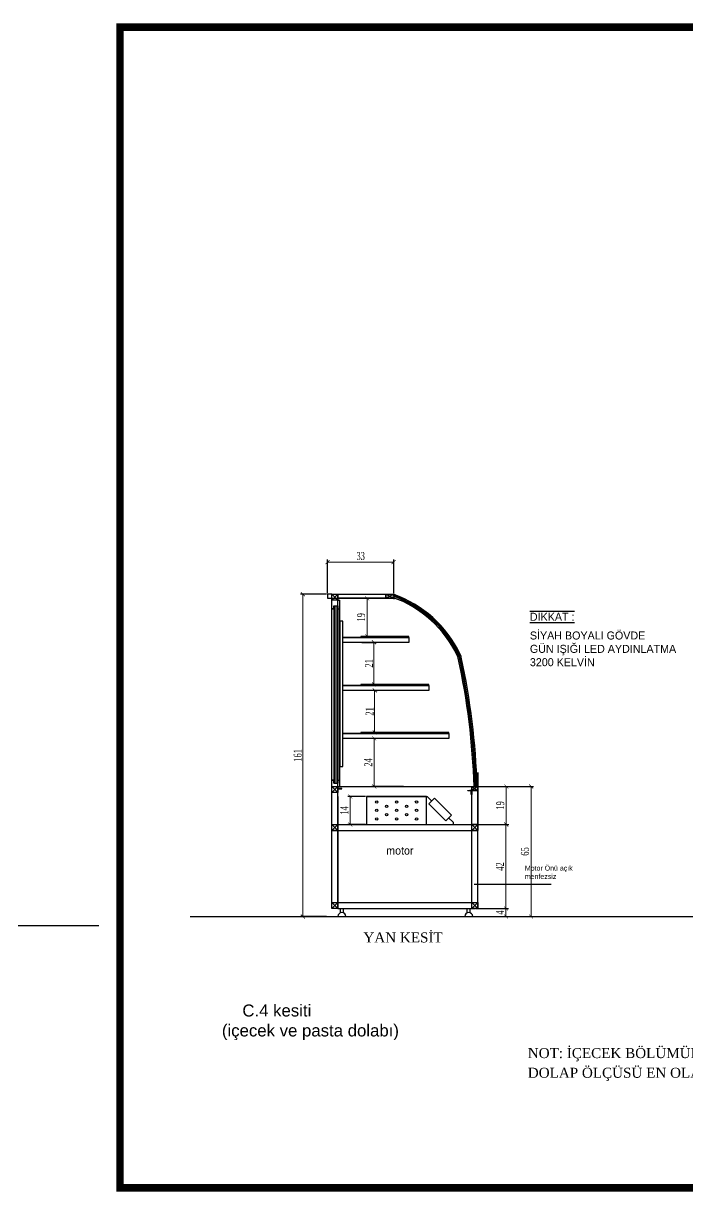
# Model space of a CAD drawing. Extents: x 58467 to 79089, y -33726 to -17391.
# Drawn here: x 69503 to 69835, y -17975 to -17391 of the extents above; entities that cross this region are included whole.
import ezdxf

# ---------------------------------------------------------------- set-up
doc = ezdxf.new("R2010")
doc.units = 0
doc.header["$LTSCALE"] = 100
for name, color, linetype in [('BA_text_material', 12, 'Continuous'), ('OLCULENEDIRME', 210, 'Continuous'), ('PROFIL', 7, 'Continuous'), ('S2000-002 Çizgi', 7, 'Continuous')]:
    doc.layers.add(name, color=color, linetype=linetype)
doc.layers.add('t_olcu', color=252, linetype='Continuous', lineweight=20)
doc.styles.add('antet', font='arial.ttf')
doc.styles.add('DC_TEXTSTYLE4', font='times.ttf', dxfattribs={"height": 0.2})
doc.styles.add('NESLİ', font='GOTHIC.TTF', dxfattribs={"height": 5})
doc.styles.add('Ölçü50', font='georgia.ttf', dxfattribs={"width": 0.7})
doc.dimstyles.new('olcu10', dxfattribs={"dimtxt": 4, "dimasz": 2, "dimexe": 1.25, "dimexo": 0.625, "dimgap": 0.5, "dimtad": 1, "dimdec": 1, "dimzin": 9, "dimtxsty": 'Ölçü50', "dimblk": 'ARCHTICK', "dimcen": 2, "dimclrd": 256, "dimclre": 256, "dimclrt": 1, "dimazin": 2, "dimtfac": 1, "dimtdec": 1, "dimtix": 1, "dimtmove": 0, "dimatfit": 3, "dimldrblk": 'ARCHTICK', "dimfxl": 1, "dimlwd": -1, "dimarcsym": 0})

# ---------------------------------------------------------------- blocks, each defined once
blk = doc.blocks.new('_ArchTick')
at = {"layer": 'S2000-002 Çizgi', "color": 0, "const_width": 0.15}
blk.add_lwpolyline([(-0.5, -0.5), (0.5, 0.5)], dxfattribs=at)
blk = doc.blocks.new('*D198')
at = {"layer": 'DEFPOINTS', "color": 0, "transparency": 16777216}
for p in [(69687.99, -17660.4), (69654.99, -17676.51, 0), (69687.99, -17676.51, 0)]:
    blk.add_point(p, dxfattribs=at)
at = {"layer": 't_olcu', "lineweight": -2, "transparency": 16777216}
for p, q in [((69654.99, -17675.89), (69654.99, -17659.15)), ((69687.99, -17675.89), (69687.99, -17659.15))]:
    blk.add_line(p, q, dxfattribs=at)
at = {"layer": 't_olcu', "transparency": 16777216}
blk.add_line((69654.99, -17660.4), (69687.99, -17660.4), dxfattribs=at)
at = {"layer": 't_olcu', "transparency": 16777216, "xscale": 2, "yscale": 2, "zscale": 2, "rotation": 180}
blk.add_blockref('_ArchTick', (69654.99, -17660.4), dxfattribs=at)
at = {"layer": 't_olcu', "transparency": 16777216, "xscale": 2, "yscale": 2, "zscale": 2}
blk.add_blockref('_ArchTick', (69687.99, -17660.4), dxfattribs=at)
at = {"layer": 't_olcu', "color": 1, "transparency": 16777216, "insert": (69671.49, -17657.39), "char_height": 4, "attachment_point": 5, "style": 'Ölçü50'}
blk.add_mtext('33', dxfattribs=at)
blk = doc.blocks.new('*D199')
at = {"layer": 'DEFPOINTS', "color": 0, "transparency": 16777216}
for p in [(69725.17, -17772.51, 0), (69744.27, -17772.51), (69725.17, -17791.51, 0)]:
    blk.add_point(p, dxfattribs=at)
at = {"layer": 't_olcu', "lineweight": -2, "transparency": 16777216}
for p, q in [((69725.8, -17772.51), (69745.52, -17772.51)), ((69725.8, -17791.51), (69745.52, -17791.51))]:
    blk.add_line(p, q, dxfattribs=at)
at = {"layer": 't_olcu', "transparency": 16777216}
blk.add_line((69744.27, -17791.51), (69744.27, -17772.51), dxfattribs=at)
at = {"layer": 't_olcu', "transparency": 16777216, "xscale": 2, "yscale": 2, "zscale": 2}
for p, rotation in [((69744.27, -17772.51), 90), ((69744.27, -17791.51), 270)]:
    blk.add_blockref('_ArchTick', p, dxfattribs=dict(at, rotation=rotation))
at = {"layer": 't_olcu', "color": 1, "transparency": 16777216, "insert": (69741.25, -17782.01), "char_height": 4, "attachment_point": 5, "rotation": 90, "style": 'Ölçü50'}
blk.add_mtext('19', dxfattribs=at)
blk = doc.blocks.new('*D200')
at = {"layer": 'DEFPOINTS', "color": 0, "transparency": 16777216}
for p in [(69674.46, -17777.51, 0), (69666.28, -17791.51), (69674.46, -17791.51, 0)]:
    blk.add_point(p, dxfattribs=at)
at = {"layer": 't_olcu', "lineweight": -2, "transparency": 16777216}
for p, q in [((69673.83, -17777.51), (69665.03, -17777.51)), ((69673.83, -17791.51), (69665.03, -17791.51))]:
    blk.add_line(p, q, dxfattribs=at)
at = {"layer": 't_olcu', "transparency": 16777216}
blk.add_line((69666.28, -17777.51), (69666.28, -17791.51), dxfattribs=at)
at = {"layer": 't_olcu', "transparency": 16777216, "xscale": 2, "yscale": 2, "zscale": 2}
for p, rotation in [((69666.28, -17777.51), 90), ((69666.28, -17791.51), 270)]:
    blk.add_blockref('_ArchTick', p, dxfattribs=dict(at, rotation=rotation))
at = {"layer": 't_olcu', "color": 1, "transparency": 16777216, "insert": (69663.27, -17784.51), "char_height": 4, "attachment_point": 5, "rotation": 90, "style": 'Ölçü50'}
blk.add_mtext('14', dxfattribs=at)
blk = doc.blocks.new('*D201')
at = {"layer": 'DEFPOINTS', "color": 0, "transparency": 16777216}
for p in [(69729.99, -17772.51, 0), (69729.99, -17837.51, 0), (69756.65, -17837.51)]:
    blk.add_point(p, dxfattribs=at)
at = {"layer": 't_olcu', "lineweight": -2, "transparency": 16777216}
for p, q in [((69730.62, -17772.51), (69757.9, -17772.51)), ((69730.62, -17837.51), (69757.9, -17837.51))]:
    blk.add_line(p, q, dxfattribs=at)
at = {"layer": 't_olcu', "transparency": 16777216}
blk.add_line((69756.65, -17772.51), (69756.65, -17837.51), dxfattribs=at)
at = {"layer": 't_olcu', "transparency": 16777216, "xscale": 2, "yscale": 2, "zscale": 2}
for p, rotation in [((69756.65, -17772.51), 90), ((69756.65, -17837.51), 270)]:
    blk.add_blockref('_ArchTick', p, dxfattribs=dict(at, rotation=rotation))
at = {"layer": 't_olcu', "color": 1, "transparency": 16777216, "insert": (69753.62, -17805.01), "char_height": 4, "attachment_point": 5, "rotation": 90, "style": 'Ölçü50'}
blk.add_mtext('65', dxfattribs=at)
blk = doc.blocks.new('*D203')
at = {"layer": 'DEFPOINTS', "color": 0, "transparency": 16777216}
for p in [(69654.99, -17676.51, 0), (69642.61, -17837.51), (69655.09, -17837.51, 0)]:
    blk.add_point(p, dxfattribs=at)
at = {"layer": 't_olcu', "lineweight": -2, "transparency": 16777216}
for p, q in [((69654.37, -17676.51), (69641.36, -17676.51)), ((69654.47, -17837.51), (69641.36, -17837.51))]:
    blk.add_line(p, q, dxfattribs=at)
at = {"layer": 't_olcu', "transparency": 16777216}
blk.add_line((69642.61, -17676.51), (69642.61, -17837.51), dxfattribs=at)
at = {"layer": 't_olcu', "transparency": 16777216, "xscale": 2, "yscale": 2, "zscale": 2}
for p, rotation in [((69642.61, -17676.51), 90), ((69642.61, -17837.51), 270)]:
    blk.add_blockref('_ArchTick', p, dxfattribs=dict(at, rotation=rotation))
at = {"layer": 't_olcu', "color": 1, "transparency": 16777216, "insert": (69640.04, -17757.01), "char_height": 4, "attachment_point": 5, "rotation": 90, "style": 'Ölçü50'}
blk.add_mtext('161', dxfattribs=at)
blk = doc.blocks.new('*D204')
at = {"layer": 'DEFPOINTS', "color": 0, "transparency": 16777216}
for p in [(69728.49, -17791.51, 0), (69728.5, -17833.51, 0), (69744.13, -17833.51)]:
    blk.add_point(p, dxfattribs=at)
at = {"layer": 't_olcu', "lineweight": -2, "transparency": 16777216}
for p, q in [((69729.12, -17791.51), (69745.38, -17791.51)), ((69729.13, -17833.51), (69745.38, -17833.51))]:
    blk.add_line(p, q, dxfattribs=at)
at = {"layer": 't_olcu', "transparency": 16777216}
blk.add_line((69744.13, -17791.51), (69744.13, -17833.51), dxfattribs=at)
at = {"layer": 't_olcu', "transparency": 16777216, "xscale": 2, "yscale": 2, "zscale": 2}
for p, rotation in [((69744.13, -17791.51), 90), ((69744.13, -17833.51), 270)]:
    blk.add_blockref('_ArchTick', p, dxfattribs=dict(at, rotation=rotation))
at = {"layer": 't_olcu', "color": 1, "transparency": 16777216, "insert": (69741.12, -17812.51), "char_height": 4, "attachment_point": 5, "rotation": 90, "style": 'Ölçü50'}
blk.add_mtext('42', dxfattribs=at)
blk = doc.blocks.new('*D196')
at = {"layer": 'DEFPOINTS', "color": 0, "transparency": 16777216}
for p in [(69693.49, -17748.51, 0), (69678.27, -17772.51), (69693.49, -17772.51, 0)]:
    blk.add_point(p, dxfattribs=at)
at = {"layer": 't_olcu', "lineweight": -2, "transparency": 16777216}
for p, q in [((69692.87, -17748.51), (69677.02, -17748.51)), ((69692.87, -17772.51), (69677.02, -17772.51))]:
    blk.add_line(p, q, dxfattribs=at)
at = {"layer": 't_olcu', "transparency": 16777216}
blk.add_line((69678.27, -17748.51), (69678.27, -17772.51), dxfattribs=at)
at = {"layer": 't_olcu', "transparency": 16777216, "xscale": 2, "yscale": 2, "zscale": 2}
for p, rotation in [((69678.27, -17748.51), 90), ((69678.27, -17772.51), 270)]:
    blk.add_blockref('_ArchTick', p, dxfattribs=dict(at, rotation=rotation))
at = {"layer": 't_olcu', "color": 1, "transparency": 16777216, "insert": (69675.26, -17760.51), "char_height": 4, "attachment_point": 5, "rotation": 90, "style": 'Ölçü50'}
blk.add_mtext('24', dxfattribs=at)
blk = doc.blocks.new('*D197')
at = {"layer": 'DEFPOINTS', "color": 0, "transparency": 16777216}
for p in [(69678.27, -17724.51, 0), (69678.48, -17724.51), (69678.27, -17745.51, 0)]:
    blk.add_point(p, dxfattribs=at)
at = {"layer": 't_olcu', "transparency": 16777216}
blk.add_line((69678.48, -17745.51), (69678.48, -17724.51), dxfattribs=at)
at = {"layer": 't_olcu', "lineweight": -2, "transparency": 16777216}
for p, q in [((69678.89, -17724.51), (69679.73, -17724.51)), ((69678.89, -17745.51), (69679.73, -17745.51))]:
    blk.add_line(p, q, dxfattribs=at)
at = {"layer": 't_olcu', "transparency": 16777216, "xscale": 2, "yscale": 2, "zscale": 2}
for p, rotation in [((69678.48, -17724.51), 90), ((69678.48, -17745.51), 270)]:
    blk.add_blockref('_ArchTick', p, dxfattribs=dict(at, rotation=rotation))
at = {"layer": 't_olcu', "color": 1, "transparency": 16777216, "insert": (69675.98, -17735.01), "char_height": 4, "attachment_point": 5, "rotation": 90, "style": 'Ölçü50'}
blk.add_mtext('21', dxfattribs=at)
blk = doc.blocks.new('*D211')
at = {"layer": 'DEFPOINTS', "color": 0, "transparency": 16777216}
for p in [(69671.49, -17700.51, 0), (69678.15, -17700.51), (69671.49, -17721.51, 0)]:
    blk.add_point(p, dxfattribs=at)
at = {"layer": 't_olcu', "lineweight": -2, "transparency": 16777216}
for p, q in [((69672.12, -17700.51), (69679.4, -17700.51)), ((69672.12, -17721.51), (69679.4, -17721.51))]:
    blk.add_line(p, q, dxfattribs=at)
at = {"layer": 't_olcu', "transparency": 16777216}
blk.add_line((69678.15, -17721.51), (69678.15, -17700.51), dxfattribs=at)
at = {"layer": 't_olcu', "transparency": 16777216, "xscale": 2, "yscale": 2, "zscale": 2}
for p, rotation in [((69678.15, -17700.51), 90), ((69678.15, -17721.51), 270)]:
    blk.add_blockref('_ArchTick', p, dxfattribs=dict(at, rotation=rotation))
at = {"layer": 't_olcu', "color": 1, "transparency": 16777216, "insert": (69675.65, -17711.01), "char_height": 4, "attachment_point": 5, "rotation": 90, "style": 'Ölçü50'}
blk.add_mtext('21', dxfattribs=at)
blk = doc.blocks.new('*D212')
at = {"layer": 'DEFPOINTS', "color": 0, "transparency": 16777216}
for p in [(69672.04, -17678.51, 0), (69674.71, -17678.51), (69671.49, -17697.51, 0)]:
    blk.add_point(p, dxfattribs=at)
at = {"layer": 't_olcu', "lineweight": -2, "transparency": 16777216}
for p, q in [((69672.67, -17678.51), (69675.96, -17678.51)), ((69672.12, -17697.51), (69675.96, -17697.51))]:
    blk.add_line(p, q, dxfattribs=at)
at = {"layer": 't_olcu', "transparency": 16777216}
blk.add_line((69674.71, -17697.51), (69674.71, -17678.51), dxfattribs=at)
at = {"layer": 't_olcu', "transparency": 16777216, "xscale": 2, "yscale": 2, "zscale": 2}
for p, rotation in [((69674.71, -17678.51), 90), ((69674.71, -17697.51), 270)]:
    blk.add_blockref('_ArchTick', p, dxfattribs=dict(at, rotation=rotation))
at = {"layer": 't_olcu', "color": 1, "transparency": 16777216, "insert": (69671.7, -17688.01), "char_height": 4, "attachment_point": 5, "rotation": 90, "style": 'Ölçü50'}
blk.add_mtext('19', dxfattribs=at)
blk = doc.blocks.new('*D213')
at = {"layer": 'DEFPOINTS', "color": 0, "transparency": 16777216}
for p in [(69730.09, -17833.51, 0), (69730.09, -17837.51, 0), (69744.13, -17837.51)]:
    blk.add_point(p, dxfattribs=at)
at = {"layer": 't_olcu', "lineweight": -2, "transparency": 16777216}
for p, q in [((69730.72, -17833.51), (69745.38, -17833.51)), ((69730.72, -17837.51), (69745.38, -17837.51))]:
    blk.add_line(p, q, dxfattribs=at)
at = {"layer": 't_olcu', "transparency": 16777216}
blk.add_line((69744.13, -17833.51), (69744.13, -17837.51), dxfattribs=at)
at = {"layer": 't_olcu', "transparency": 16777216, "xscale": 2, "yscale": 2, "zscale": 2}
for p, rotation in [((69744.13, -17833.51), 90), ((69744.13, -17837.51), 270)]:
    blk.add_blockref('_ArchTick', p, dxfattribs=dict(at, rotation=rotation))
at = {"layer": 't_olcu', "color": 1, "transparency": 16777216, "insert": (69741.12, -17835.51), "char_height": 4, "attachment_point": 5, "rotation": 90, "style": 'Ölçü50'}
blk.add_mtext('4', dxfattribs=at)

msp = doc.modelspace()

# ---------------------------------------------------------------- linework, layer by layer
for p, q in [((69654.99, -17676.51, 0), (69654.99, -17678.51, 0)), ((69657.09, -17676.51, 0), (69654.99, -17676.51, 0)), ((69654.99, -17678.51, 0), (69687.99, -17678.51, 0)), ((69683.99, -17676.51, 0), (69683.99, -17678.51, 0)), ((69687.99, -17678.25, 0), (69687.99, -17678.87, 0)), ((69695.49, -17698.11, 0), (69662.59, -17698.11, 0)), ((69705.49, -17722.11, 0), (69662.59, -17722.11, 0)), ((69662.59, -17746.11, 0), (69715.49, -17746.11, 0)), ((69715.49, -17746.11, 0), (69662.59, -17746.11, 0)), ((69657.09, -17775.51, 0), (69657.09, -17772.51, 0)), ((69657.09, -17772.51, 0), (69660.09, -17772.51, 0)), ((69660.09, -17772.51, 0), (69657.09, -17775.51, 0)), ((69657.09, -17772.51, 0), (69660.09, -17775.51, 0)), ((69660.09, -17772.51, 0), (69660.09, -17775.51, 0)), ((69660.09, -17775.51, 0), (69657.09, -17775.51, 0)), ((69660.09, -17830.51, 0), (69657.09, -17833.51, 0)), ((69657.09, -17830.51, 0), (69660.09, -17833.51, 0)), ((69106.81, -17842.06), (69540.57, -17842.06))]:
    msp.add_line(p, q)
at = {"color": 1}
for p, q in [((69660.09, -17679.51, 0), (69661.09, -17679.51, 0)), ((69657.09, -17683.85, 0), (69658.09, -17683.85, 0)), ((69658.09, -17682.35, 0), (69660.09, -17682.35, 0)), ((69658.09, -17683.85, 0), (69658.09, -17682.35, 0)), ((69658.09, -17682.35, 0), (69660.09, -17682.35, 0)), ((69658.09, -17683.85, 0), (69658.09, -17770.85, 0)), ((69658.59, -17682.35, 0), (69658.59, -17770.85, 0)), ((69659.59, -17682.35, 0), (69659.59, -17770.85, 0)), ((69660.09, -17682.35, 0), (69660.09, -17683.85, 0)), ((69660.09, -17683.85, 0), (69661.09, -17683.85, 0)), ((69660.09, -17683.85, 0), (69661.09, -17683.85, 0)), ((69657.09, -17769.35, 0), (69658.09, -17769.35, 0)), ((69658.09, -17769.35, 0), (69658.09, -17770.85, 0)), ((69658.09, -17770.85, 0), (69660.09, -17770.85, 0)), ((69658.09, -17770.85, 0), (69660.09, -17770.85, 0)), ((69660.09, -17769.35, 0), (69661.09, -17769.35, 0)), ((69660.09, -17769.35, 0), (69661.09, -17769.35, 0))]:
    msp.add_line(p, q, dxfattribs=at)
at = {"color": 1, "ltscale": 2}
msp.add_line((69661.09, -17772.51, 0), (69661.09, -17679.51, 0), dxfattribs=at)
at = {"color": 0}
msp.add_line((69688.99, -17676.86, 0), (69687.99, -17676.51, 0), dxfattribs=at)
at = {"color": 3}
for p, q in [((69660.09, -17683.85, 0), (69660.09, -17770.85, 0)), ((69660.09, -17770.85, 0), (69660.09, -17769.35, 0)), ((69728.18, -17821.33, 0), (69766.76, -17821.33, 0))]:
    msp.add_line(p, q, dxfattribs=at)
at = {"color": 5}
for p, q in [((69662.59, -17698.11, 0), (69695.49, -17698.11, 0)), ((69662.59, -17722.11, 0), (69705.49, -17722.11, 0)), ((69661.38, -17835.65, 0), (69661.38, -17833.51, 0)), ((69662.89, -17835.68, 0), (69662.89, -17833.51, 0)), ((69724.71, -17835.68, 0), (69724.71, -17833.51, 0)), ((69726.22, -17835.65, 0), (69726.22, -17833.51, 0))]:
    msp.add_line(p, q, dxfattribs=at)
at = {"color": 5, "ltscale": 2}
for p, q in [((69730.09, -17765.51, 0), (69729.99, -17765.51, 0)), ((69729.99, -17765.51, 0), (69729.99, -17772.51, 0)), ((69730.09, -17833.51, 0), (69730.09, -17765.51, 0)), ((69730, -17833.51, 0), (69730.09, -17833.51, 0))]:
    msp.add_line(p, q, dxfattribs=at)
at = {"ltscale": 2}
for p, q in [((69726.99, -17794.51, 0), (69726.99, -17772.51, 0)), ((69730, -17794.51, 0), (69729.99, -17772.51, 0))]:
    msp.add_line(p, q, dxfattribs=at)
at = {"color": 252, "const_width": 3.74}
msp.add_lwpolyline([(69551.16, -17973.1), (69551.16, -17393.1), (70391.58, -17393.1), (70391.58, -17973.1)], close=True, dxfattribs=at)
at = {"color": 1, "flags": 128}
for points in [[(69658.09, -17682.35), (69658.09, -17683.85), (69657.09, -17683.85)], [(69658.09, -17770.85), (69658.09, -17769.35), (69657.09, -17769.35)]]:
    msp.add_lwpolyline(points, dxfattribs=at)
at = {"color": 5, "flags": 128}
for points in [[(69662.59, -17690), (69661.09, -17690), (69661.09, -17742.94), (69661.09, -17762.57), (69662.59, -17762.57), (69662.59, -17690)], [(69660.29, -17775.51), (69660.29, -17773.71), (69662.09, -17773.71), (69662.09, -17773.51), (69660.09, -17773.51), (69660.09, -17775.51), (69660.29, -17775.51)], [(69726.79, -17776.51), (69726.79, -17774.71), (69724.99, -17774.71), (69724.99, -17774.51), (69726.99, -17774.51), (69726.99, -17776.51), (69726.79, -17776.51)], [(69674.46, -17791.51), (69704.46, -17791.51), (69704.46, -17777.51), (69674.46, -17777.51), (69674.46, -17791.51)]]:
    msp.add_lwpolyline(points, close=True, dxfattribs=at)
at = {"elevation": 0}
for points in [[(69662.59, -17698.11), (69695.49, -17698.11), (69695.49, -17700.51), (69662.59, -17700.51)], [(69662.59, -17722.11), (69705.49, -17722.11), (69705.49, -17724.51), (69662.59, -17724.51)], [(69662.59, -17746.11), (69715.49, -17746.11), (69715.49, -17748.51), (69662.59, -17748.51)]]:
    msp.add_lwpolyline(points, close=True, dxfattribs=at)
at = {"flags": 128}
for points in [[(69695.49, -17697.51), (69671.49, -17697.51), (69671.49, -17698.11), (69695.49, -17698.11), (69695.49, -17697.51)], [(69705.49, -17721.51), (69671.49, -17721.51), (69671.49, -17722.11), (69705.49, -17722.11), (69705.49, -17721.51)], [(69715.49, -17745.51), (69671.49, -17745.51), (69671.49, -17746.11), (69715.49, -17746.11), (69715.49, -17745.51)], [(69660.09, -17833.51), (69657.09, -17833.51), (69657.09, -17830.51), (69660.09, -17830.51), (69660.09, -17833.51)]]:
    msp.add_lwpolyline(points, close=True, dxfattribs=at)
at = {"color": 5, "ltscale": 2, "flags": 128}
msp.add_lwpolyline([(69662.09, -17773.51), (69660.09, -17773.51), (69660.09, -17772.51), (69726.99, -17772.51), (69726.99, -17774.51), (69725.99, -17774.51), (69725.99, -17774.31)], dxfattribs=at)
at = {"color": 5, "flags": 128}
for points in [[(69674.46, -17777.51), (69704.78, -17777.51), (69706.98, -17779.72)], [(69715.47, -17788.2), (69717.67, -17790.4), (69717.67, -17791.51)]]:
    msp.add_lwpolyline(points, dxfattribs=at)
at = {"color": 1, "flags": 128}
msp.add_lwpolyline([(69708.4, -17778.3), (69705.57, -17781.13), (69714.05, -17789.62), (69716.88, -17786.79), (69708.4, -17778.3)], close=True, dxfattribs=at)
at = {"color": 5}
for centre in [(69679.5, -17780.3, 0), (69689.46, -17780.3, 0), (69699.41, -17780.3, 0), (69679.5, -17784.51, 0), (69684.48, -17782.41, 0), (69684.48, -17786.62, 0), (69689.46, -17784.51, 0), (69694.43, -17782.41, 0), (69694.43, -17786.62, 0), (69699.41, -17784.51, 0), (69679.5, -17788.73, 0), (69689.46, -17788.73, 0), (69699.41, -17788.73, 0)]:
    msp.add_circle(centre, 0.6, dxfattribs=at)
at = {"color": 3}
for centre, radius, start, end in [((69668.56, -17731.6, 0), 56.79, 25.61419, 70.53435), ((69668.56, -17731.6, 0), 57.38, 25.61705, 70.54019), ((69668.56, -17731.6, 0), 57.77, 25.61893, 70.54403), ((69668.56, -17731.6, 0), 58.35, 25.62169, 70.54968), ((69712.18, -17710.74, 0), 8.45, 16.35848, 25.89457), ((69366.87, -17784.54, 0), 361.53, 1.90652, 12.16485), ((69712.18, -17710.74, 0), 9.03, 16.35848, 25.89457), ((69712.18, -17710.74, 0), 9.42, 16.35848, 25.89457), ((69366.87, -17784.54, 0), 362.11, 1.90332, 12.1715), ((69712.18, -17710.74, 0), 10, 16.35848, 25.89457), ((69366.87, -17784.54, 0), 362.5, 1.90119, 12.17593), ((69366.87, -17784.54, 0), 363.08, 1.898, 12.18255)]:
    msp.add_arc(centre, radius, start, end, dxfattribs=at)
at = {"color": 5}
for centre in [(69662.09, -17837.51, 0), (69725.5, -17837.51, 0)]:
    msp.add_arc(centre, 2, 0, 180, dxfattribs=at)
at = {"layer": 'OLCULENEDIRME'}
msp.add_line((69586.27, -17837.51, 0), (70065.04, -17837.51, 0), dxfattribs=at)
at = {"layer": 'PROFIL'}
for p, q in [((69660.09, -17676.51, 0), (69657.09, -17679.51, 0)), ((69657.09, -17676.51, 0), (69660.09, -17679.51, 0)), ((69657.09, -17833.51, 0), (69657.09, -17676.51, 0)), ((69657.09, -17833.51, 0), (69657.09, -17676.51, 0)), ((69660.09, -17678.51, 0), (69660.09, -17676.51, 0)), ((69660.09, -17676.51, 0), (69683.99, -17676.51, 0)), ((69660.09, -17772.51, 0), (69660.09, -17676.51, 0)), ((69683.99, -17678.51, 0), (69660.09, -17678.51, 0)), ((69687.99, -17676.51, 0), (69683.99, -17678.51, 0)), ((69683.99, -17676.51, 0), (69687.99, -17678.51, 0)), ((69660.09, -17833.51, 0), (69660.09, -17772.51, 0)), ((69729.99, -17772.51, 0), (69726.99, -17774.51, 0)), ((69726.99, -17772.51, 0), (69729.99, -17774.51, 0)), ((69660.09, -17777.51, 0), (69660.09, -17833.51, 0)), ((69660.09, -17791.51, 0), (69657.09, -17794.51, 0)), ((69657.09, -17791.51, 0), (69660.09, -17794.51, 0)), ((69657.09, -17791.51, 0), (69729.99, -17791.51, 0)), ((69729.99, -17791.51, 0), (69726.99, -17794.51, 0)), ((69726.99, -17791.51, 0), (69729.99, -17794.51, 0)), ((69657.09, -17794.51, 0), (69729.99, -17794.51, 0)), ((69727, -17833.51, 0), (69727, -17794.51, 0)), ((69730, -17833.51, 0), (69730, -17794.51, 0)), ((69730, -17833.51, 0), (69730, -17794.51, 0)), ((69657.09, -17830.51, 0), (69730, -17830.51, 0)), ((69730, -17830.51, 0), (69727, -17833.51, 0)), ((69727, -17830.51, 0), (69730, -17833.51, 0)), ((69660.09, -17833.51, 0), (69728.8, -17833.51, 0))]:
    msp.add_line(p, q, dxfattribs=at)
at = {"layer": 'PROFIL', "flags": 128}
for points in [[(69660.09, -17679.51), (69657.09, -17679.51), (69657.09, -17676.51), (69660.09, -17676.51), (69660.09, -17679.51)], [(69687.99, -17678.51), (69683.99, -17678.51), (69683.99, -17676.51), (69687.99, -17676.51), (69687.99, -17678.51)], [(69729.99, -17774.51), (69726.99, -17774.51), (69726.99, -17772.51), (69729.99, -17772.51), (69729.99, -17774.51)], [(69726.99, -17774.51), (69729.99, -17774.51), (69729.99, -17791.51), (69726.99, -17791.51), (69726.99, -17774.51)], [(69660.09, -17794.51), (69657.09, -17794.51), (69657.09, -17791.51), (69660.09, -17791.51), (69660.09, -17794.51)], [(69729.99, -17794.51), (69726.99, -17794.51), (69726.99, -17791.51), (69729.99, -17791.51), (69729.99, -17794.51)], [(69730, -17833.51), (69727, -17833.51), (69727, -17830.51), (69730, -17830.51), (69730, -17833.51)]]:
    msp.add_lwpolyline(points, close=True, dxfattribs=at)

# ---------------------------------------------------------------- texts
at = {"style": 'DC_TEXTSTYLE4'}
for s, p in [('YAN KESİT ', (69672.85, -17850.46, 0)), ('NOT: İÇECEK BÖLÜMÜN RAF YÜKSEKLİK BİLGİLERİ TEKRAR TEYİD EDİLECEKTİR.YÜKSEKLİK 156 CM OLACAK', (69755.03, -17908.24, 0)), ('DOLAP ÖLÇÜSÜ EN OLARAK DEĞİŞKENDİR.', (69755.03, -17918.07, 0))]:
    msp.add_text(s, height=5, dxfattribs=at).set_placement(p)
at = {"char_height": 4, "attachment_point": 1, "style": 'NESLİ'}
for s, width, insert in [('{\\L\\ODİKKAT :}', 89.1718, (69756.09, -17685.74, 0)), ('SİYAH BOYALI GÖVDE\\PGÜN IŞIĞI LED AYDINLATMA \\P3200 KELVİN', 89.1718, (69756.09, -17695.09, 0)), ('motor', 24.0321, (69684.24, -17802.56, 0))]:
    msp.add_mtext_dynamic_manual_height_columns(s, width=width, gutter_width=20, heights=[0], dxfattribs=dict(at, insert=insert))
at = {"color": 3, "insert": (69753.59, -17812.06, 0), "char_height": 2.5, "attachment_point": 1, "style": 'antet'}
msp.add_mtext_dynamic_manual_height_columns('Motor Önü açık menfezsiz', width=30.0185, gutter_width=12.5, heights=[0], dxfattribs=at)
at = {"layer": 'BA_text_material', "color": 7, "style": 'antet'}
for s, p in [('C.4 kesiti', (69612.35, -17887.46)), ('(içecek ve pasta dolabı)', (69602.12, -17897.44))]:
    msp.add_text(s, height=6, dxfattribs=at).set_placement(p)

# ---------------------------------------------------------------- dimensions: what is measured, and where the dimension line sits
at = {"layer": 't_olcu'}
dim = msp.add_linear_dim(base=(69687.99, -17660.4), p1=(69654.99, -17676.51, 0), p2=(69687.99, -17676.51, 0), dimstyle='olcu10', dxfattribs=at)
dim.commit()
dim.dimension.update_dxf_attribs({"geometry": '*D198', "text_midpoint": (69671.49, -17657.39)})
for base, p1, p2, picture, middle in [((69642.61, -17837.51), (69654.99, -17676.51, 0), (69655.09, -17837.51, 0), '*D203', (69640.04, -17757.01)), ((69674.71, -17678.51), (69671.49, -17697.51, 0), (69672.04, -17678.51, 0), '*D212', (69671.7, -17688.01)), ((69678.15, -17700.51), (69671.49, -17721.51, 0), (69671.49, -17700.51, 0), '*D211', (69675.65, -17711.01)), ((69678.48, -17724.51), (69678.27, -17745.51, 0), (69678.27, -17724.51, 0), '*D197', (69675.98, -17735.01)), ((69678.27, -17772.51), (69693.49, -17748.51, 0), (69693.49, -17772.51, 0), '*D196', (69675.26, -17760.51)), ((69744.27, -17772.51), (69725.17, -17791.51, 0), (69725.17, -17772.51, 0), '*D199', (69741.25, -17782.01)), ((69756.65, -17837.51), (69729.99, -17772.51, 0), (69729.99, -17837.51, 0), '*D201', (69753.62, -17805.01)), ((69744.13, -17833.51), (69728.49, -17791.51, 0), (69728.5, -17833.51, 0), '*D204', (69741.12, -17812.51)), ((69744.13, -17837.51), (69730.09, -17833.51, 0), (69730.09, -17837.51, 0), '*D213', (69741.12, -17835.51))]:
    dim = msp.add_linear_dim(base=base, p1=p1, p2=p2, angle=90, dimstyle='olcu10', dxfattribs=at)
    dim.commit()
    dim.dimension.update_dxf_attribs({"geometry": picture, "text_midpoint": middle})
dim = msp.add_linear_dim(base=(69666.28, -17791.51), p1=(69674.46, -17777.51, 0), p2=(69674.46, -17791.51, 0), angle=90, dimstyle='olcu10', dxfattribs=at)
dim.commit()
dim.dimension.update_dxf_attribs({"geometry": '*D200', "text_midpoint": (69666.28, -17784.51), "dimtype": 160})

doc.saveas('drawing.dxf')
